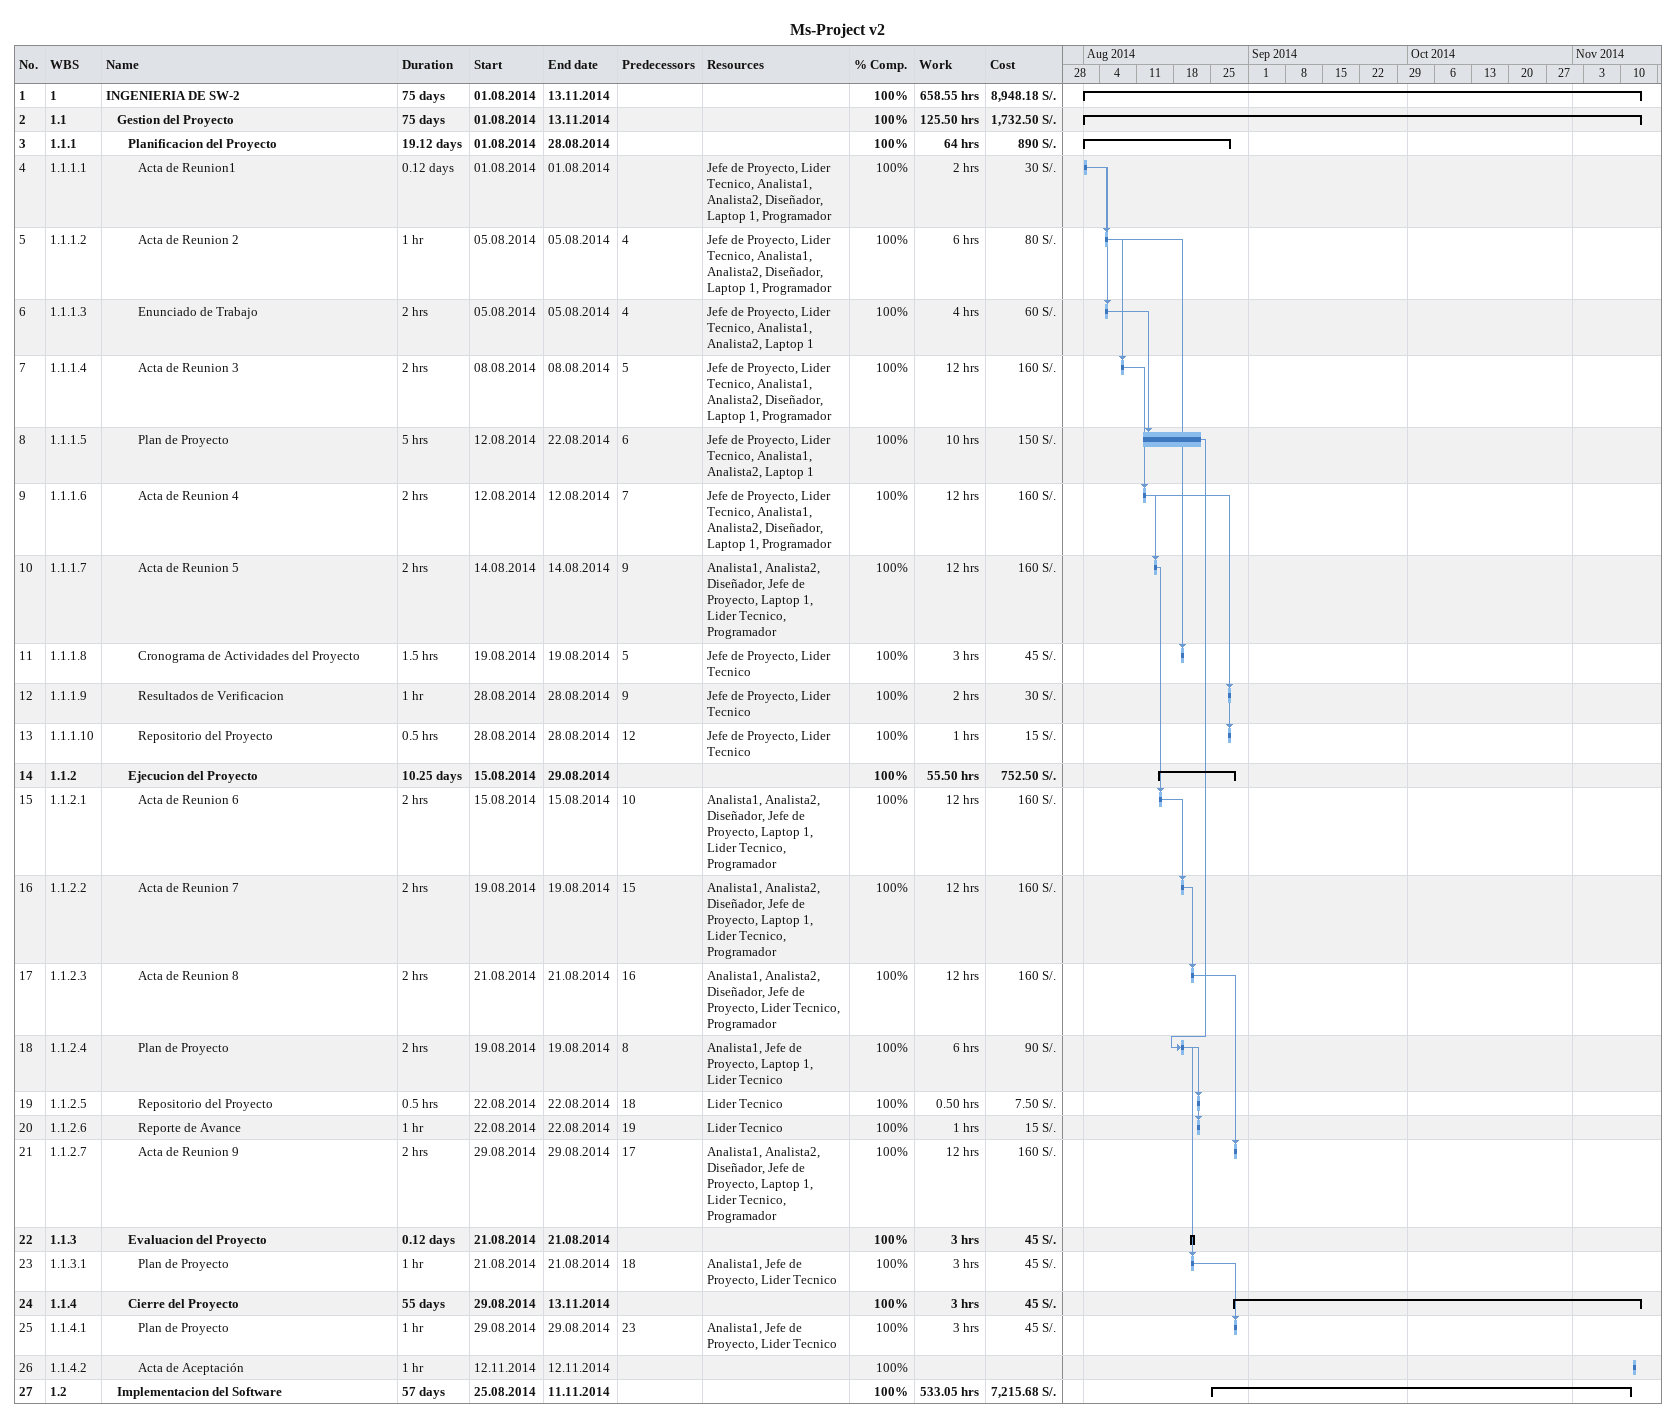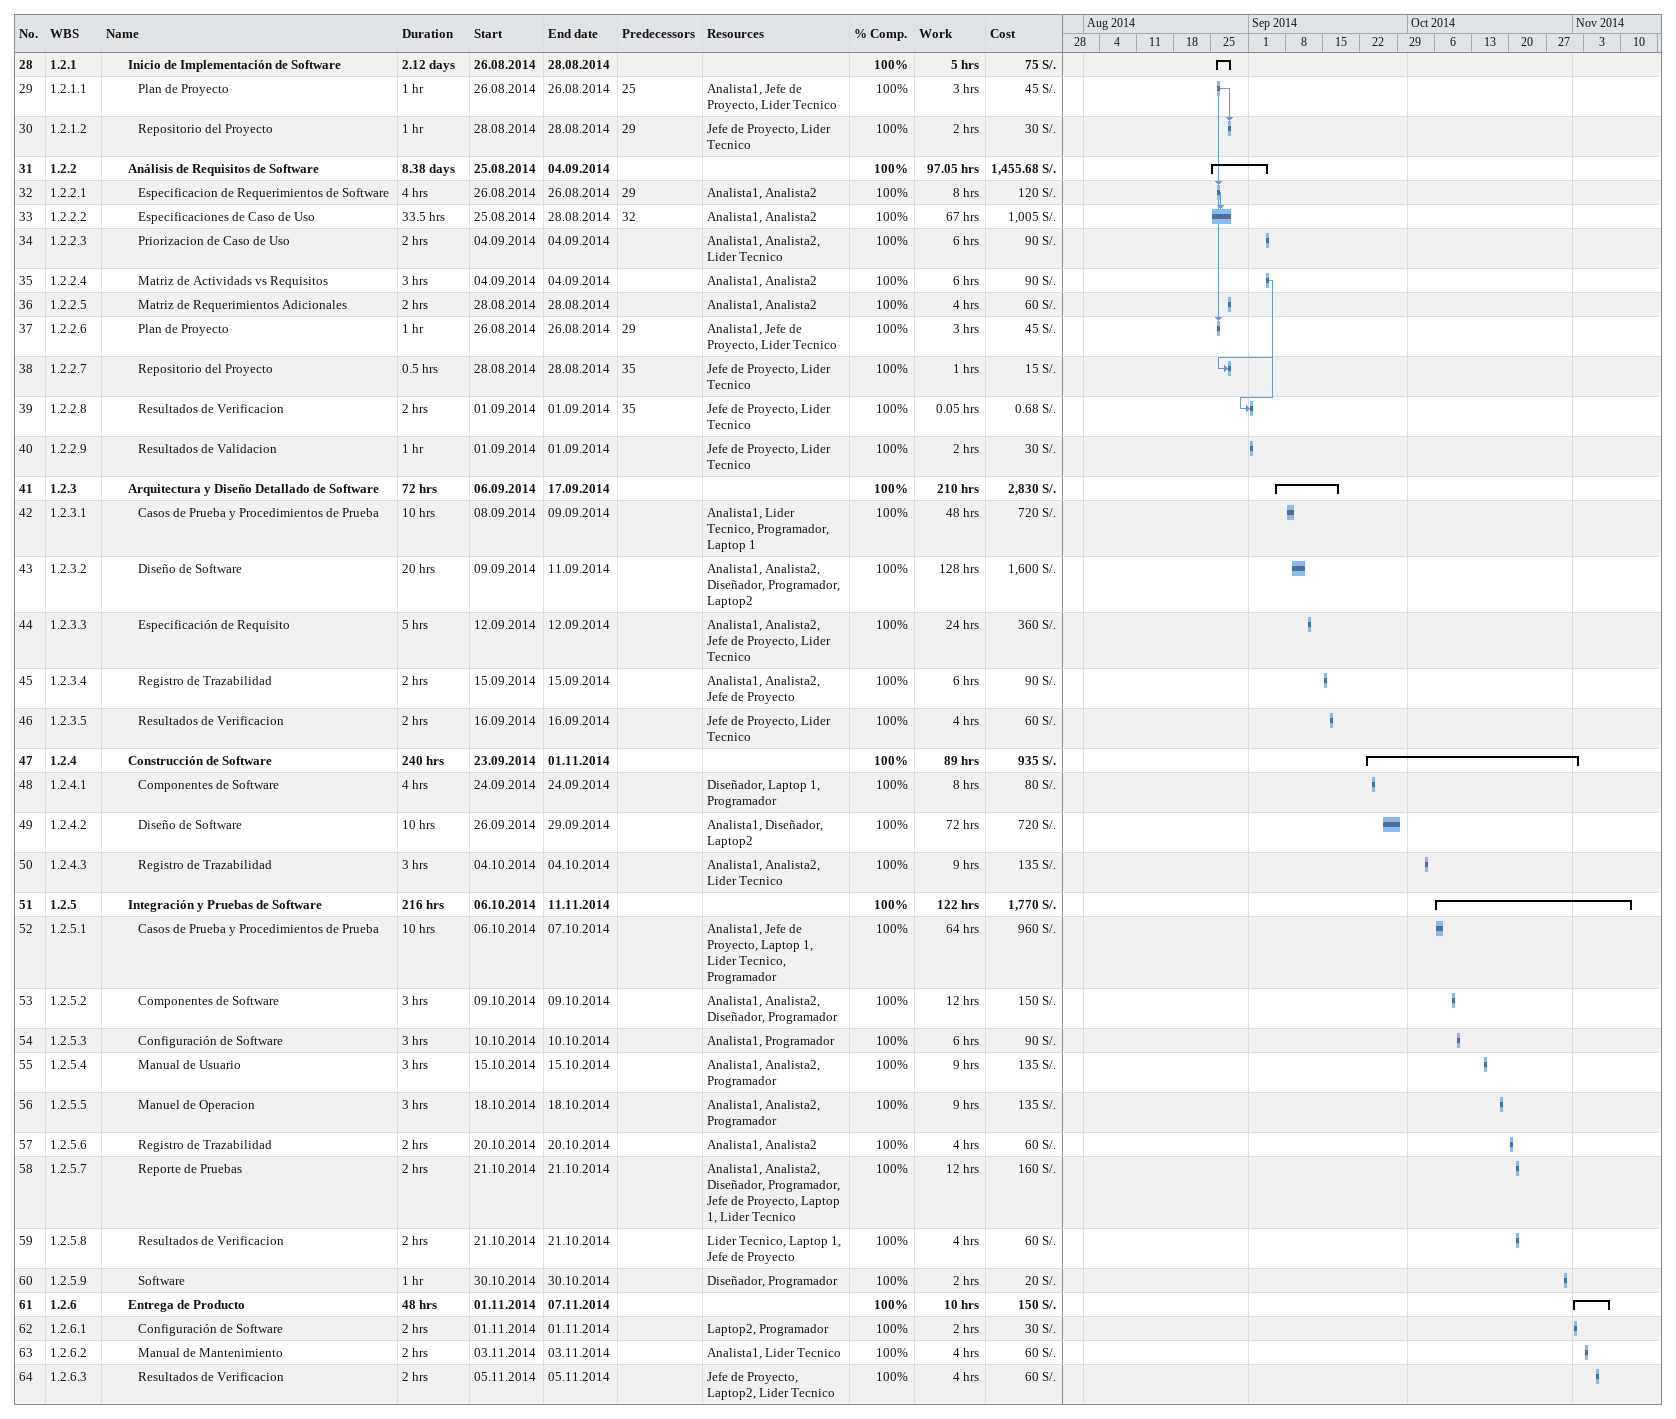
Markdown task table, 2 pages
Ms-Project v2

| ID | WBS | Task | Duration | Start | Finish | Predecessors | Resources | % complete | Work (h) | Cost (S/.) |
|---|---|---|---|---|---|---|---|---|---|---|
| 1 | 1 | **INGENIERIA DE SW-2** | 75d | 2014-08-01 | 2014-11-13 |  |  | 100 | 658.55 | 8948.18 |
| 2 | 1.1 | **Gestion del Proyecto** | 75d | 2014-08-01 | 2014-11-13 |  |  | 100 | 125.50 | 1732.50 |
| 3 | 1.1.1 | **Planificacion del Proyecto** | 19.12d | 2014-08-01 | 2014-08-28 |  |  | 100 | 64 | 890 |
| 4 | 1.1.1.1 | Acta de Reunion1 | 0.12d | 2014-08-01 | 2014-08-01 |  | Jefe de Proyecto, Lider Tecnico, Analista1, Analista2, Diseñador, Laptop 1, Programador | 100 | 2 | 30 |
| 5 | 1.1.1.2 | Acta de Reunion 2 | 1h | 2014-08-05 | 2014-08-05 | 4 | Jefe de Proyecto, Lider Tecnico, Analista1, Analista2, Diseñador, Laptop 1, Programador | 100 | 6 | 80 |
| 6 | 1.1.1.3 | Enunciado de Trabajo | 2h | 2014-08-05 | 2014-08-05 | 4 | Jefe de Proyecto, Lider Tecnico, Analista1, Analista2, Laptop 1 | 100 | 4 | 60 |
| 7 | 1.1.1.4 | Acta de Reunion 3 | 2h | 2014-08-08 | 2014-08-08 | 5 | Jefe de Proyecto, Lider Tecnico, Analista1, Analista2, Diseñador, Laptop 1, Programador | 100 | 12 | 160 |
| 8 | 1.1.1.5 | Plan de Proyecto | 5h | 2014-08-12 | 2014-08-22 | 6 | Jefe de Proyecto, Lider Tecnico, Analista1, Analista2, Laptop 1 | 100 | 10 | 150 |
| 9 | 1.1.1.6 | Acta de Reunion 4 | 2h | 2014-08-12 | 2014-08-12 | 7 | Jefe de Proyecto, Lider Tecnico, Analista1, Analista2, Diseñador, Laptop 1, Programador | 100 | 12 | 160 |
| 10 | 1.1.1.7 | Acta de Reunion 5 | 2h | 2014-08-14 | 2014-08-14 | 9 | Analista1, Analista2, Diseñador, Jefe de Proyecto, Laptop 1, Lider Tecnico, Programador | 100 | 12 | 160 |
| 11 | 1.1.1.8 | Cronograma de Actividades del Proyecto | 1.5h | 2014-08-19 | 2014-08-19 | 5 | Jefe de Proyecto, Lider Tecnico | 100 | 3 | 45 |
| 12 | 1.1.1.9 | Resultados de Verificacion | 1h | 2014-08-28 | 2014-08-28 | 9 | Jefe de Proyecto, Lider Tecnico | 100 | 2 | 30 |
| 13 | 1.1.1.10 | Repositorio del Proyecto | 0.5h | 2014-08-28 | 2014-08-28 | 12 | Jefe de Proyecto, Lider Tecnico | 100 | 1 | 15 |
| 14 | 1.1.2 | **Ejecucion del Proyecto** | 10.25d | 2014-08-15 | 2014-08-29 |  |  | 100 | 55.50 | 752.50 |
| 15 | 1.1.2.1 | Acta de Reunion 6 | 2h | 2014-08-15 | 2014-08-15 | 10 | Analista1, Analista2, Diseñador, Jefe de Proyecto, Laptop 1, Lider Tecnico, Programador | 100 | 12 | 160 |
| 16 | 1.1.2.2 | Acta de Reunion 7 | 2h | 2014-08-19 | 2014-08-19 | 15 | Analista1, Analista2, Diseñador, Jefe de Proyecto, Laptop 1, Lider Tecnico, Programador | 100 | 12 | 160 |
| 17 | 1.1.2.3 | Acta de Reunion 8 | 2h | 2014-08-21 | 2014-08-21 | 16 | Analista1, Analista2, Diseñador, Jefe de Proyecto, Lider Tecnico, Programador | 100 | 12 | 160 |
| 18 | 1.1.2.4 | Plan de Proyecto | 2h | 2014-08-19 | 2014-08-19 | 8 | Analista1, Jefe de Proyecto, Laptop 1, Lider Tecnico | 100 | 6 | 90 |
| 19 | 1.1.2.5 | Repositorio del Proyecto | 0.5h | 2014-08-22 | 2014-08-22 | 18 | Lider Tecnico | 100 | 0.50 | 7.50 |
| 20 | 1.1.2.6 | Reporte de Avance | 1h | 2014-08-22 | 2014-08-22 | 19 | Lider Tecnico | 100 | 1 | 15 |
| 21 | 1.1.2.7 | Acta de Reunion 9 | 2h | 2014-08-29 | 2014-08-29 | 17 | Analista1, Analista2, Diseñador, Jefe de Proyecto, Laptop 1, Lider Tecnico, Programador | 100 | 12 | 160 |
| 22 | 1.1.3 | **Evaluacion del Proyecto** | 0.12d | 2014-08-21 | 2014-08-21 |  |  | 100 | 3 | 45 |
| 23 | 1.1.3.1 | Plan de Proyecto | 1h | 2014-08-21 | 2014-08-21 | 18 | Analista1, Jefe de Proyecto, Lider Tecnico | 100 | 3 | 45 |
| 24 | 1.1.4 | **Cierre del Proyecto** | 55d | 2014-08-29 | 2014-11-13 |  |  | 100 | 3 | 45 |
| 25 | 1.1.4.1 | Plan de Proyecto | 1h | 2014-08-29 | 2014-08-29 | 23 | Analista1, Jefe de Proyecto, Lider Tecnico | 100 | 3 | 45 |
| 26 | 1.1.4.2 | Acta de Aceptación | 1h | 2014-11-12 | 2014-11-12 |  |  | 100 |  |  |
| 27 | 1.2 | **Implementacion del Software** | 57d | 2014-08-25 | 2014-11-11 |  |  | 100 | 533.05 | 7215.68 |
| 28 | 1.2.1 | **Inicio de Implementación de Software** | 2.12d | 2014-08-26 | 2014-08-28 |  |  | 100 | 5 | 75 |
| 29 | 1.2.1.1 | Plan de Proyecto | 1h | 2014-08-26 | 2014-08-26 | 25 | Analista1, Jefe de Proyecto, Lider Tecnico | 100 | 3 | 45 |
| 30 | 1.2.1.2 | Repositorio del Proyecto | 1h | 2014-08-28 | 2014-08-28 | 29 | Jefe de Proyecto, Lider Tecnico | 100 | 2 | 30 |
| 31 | 1.2.2 | **Análisis de Requisitos de Software** | 8.38d | 2014-08-25 | 2014-09-04 |  |  | 100 | 97.05 | 1455.68 |
| 32 | 1.2.2.1 | Especificacion de Requerimientos de Software | 4h | 2014-08-26 | 2014-08-26 | 29 | Analista1, Analista2 | 100 | 8 | 120 |
| 33 | 1.2.2.2 | Especificaciones de Caso de Uso | 33.5h | 2014-08-25 | 2014-08-28 | 32 | Analista1, Analista2 | 100 | 67 | 1005 |
| 34 | 1.2.2.3 | Priorizacion de Caso de Uso | 2h | 2014-09-04 | 2014-09-04 |  | Analista1, Analista2, Lider Tecnico | 100 | 6 | 90 |
| 35 | 1.2.2.4 | Matriz de Actividads vs Requisitos | 3h | 2014-09-04 | 2014-09-04 |  | Analista1, Analista2 | 100 | 6 | 90 |
| 36 | 1.2.2.5 | Matriz de Requerimientos Adicionales | 2h | 2014-08-28 | 2014-08-28 |  | Analista1, Analista2 | 100 | 4 | 60 |
| 37 | 1.2.2.6 | Plan de Proyecto | 1h | 2014-08-26 | 2014-08-26 | 29 | Analista1, Jefe de Proyecto, Lider Tecnico | 100 | 3 | 45 |
| 38 | 1.2.2.7 | Repositorio del Proyecto | 0.5h | 2014-08-28 | 2014-08-28 | 35 | Jefe de Proyecto, Lider Tecnico | 100 | 1 | 15 |
| 39 | 1.2.2.8 | Resultados de Verificacion | 2h | 2014-09-01 | 2014-09-01 | 35 | Jefe de Proyecto, Lider Tecnico | 100 | 0.05 | 0.68 |
| 40 | 1.2.2.9 | Resultados de Validacion | 1h | 2014-09-01 | 2014-09-01 |  | Jefe de Proyecto, Lider Tecnico | 100 | 2 | 30 |
| 41 | 1.2.3 | **Arquitectura y Diseño Detallado de Software** | 72h | 2014-09-06 | 2014-09-17 |  |  | 100 | 210 | 2830 |
| 42 | 1.2.3.1 | Casos de Prueba y Procedimientos de Prueba | 10h | 2014-09-08 | 2014-09-09 |  | Analista1, Lider Tecnico, Programador, Laptop 1 | 100 | 48 | 720 |
| 43 | 1.2.3.2 | Diseño de Software | 20h | 2014-09-09 | 2014-09-11 |  | Analista1, Analista2, Diseñador, Programador, Laptop2 | 100 | 128 | 1600 |
| 44 | 1.2.3.3 | Especificación de Requisito | 5h | 2014-09-12 | 2014-09-12 |  | Analista1, Analista2, Jefe de Proyecto, Lider Tecnico | 100 | 24 | 360 |
| 45 | 1.2.3.4 | Registro de Trazabilidad | 2h | 2014-09-15 | 2014-09-15 |  | Analista1, Analista2, Jefe de Proyecto | 100 | 6 | 90 |
| 46 | 1.2.3.5 | Resultados de Verificacion | 2h | 2014-09-16 | 2014-09-16 |  | Jefe de Proyecto, Lider Tecnico | 100 | 4 | 60 |
| 47 | 1.2.4 | **Construcción de Software** | 240h | 2014-09-23 | 2014-11-01 |  |  | 100 | 89 | 935 |
| 48 | 1.2.4.1 | Componentes de Software | 4h | 2014-09-24 | 2014-09-24 |  | Diseñador, Laptop 1, Programador | 100 | 8 | 80 |
| 49 | 1.2.4.2 | Diseño de Software | 10h | 2014-09-26 | 2014-09-29 |  | Analista1, Diseñador, Laptop2 | 100 | 72 | 720 |
| 50 | 1.2.4.3 | Registro de Trazabilidad | 3h | 2014-10-04 | 2014-10-04 |  | Analista1, Analista2, Lider Tecnico | 100 | 9 | 135 |
| 51 | 1.2.5 | **Integración y Pruebas de Software** | 216h | 2014-10-06 | 2014-11-11 |  |  | 100 | 122 | 1770 |
| 52 | 1.2.5.1 | Casos de Prueba y Procedimientos de Prueba | 10h | 2014-10-06 | 2014-10-07 |  | Analista1, Jefe de Proyecto, Laptop 1, Lider Tecnico, Programador | 100 | 64 | 960 |
| 53 | 1.2.5.2 | Componentes de Software | 3h | 2014-10-09 | 2014-10-09 |  | Analista1, Analista2, Diseñador, Programador | 100 | 12 | 150 |
| 54 | 1.2.5.3 | Configuración de Software | 3h | 2014-10-10 | 2014-10-10 |  | Analista1, Programador | 100 | 6 | 90 |
| 55 | 1.2.5.4 | Manual de Usuario | 3h | 2014-10-15 | 2014-10-15 |  | Analista1, Analista2, Programador | 100 | 9 | 135 |
| 56 | 1.2.5.5 | Manuel de Operacion | 3h | 2014-10-18 | 2014-10-18 |  | Analista1, Analista2, Programador | 100 | 9 | 135 |
| 57 | 1.2.5.6 | Registro de Trazabilidad | 2h | 2014-10-20 | 2014-10-20 |  | Analista1, Analista2 | 100 | 4 | 60 |
| 58 | 1.2.5.7 | Reporte de Pruebas | 2h | 2014-10-21 | 2014-10-21 |  | Analista1, Analista2, Diseñador, Programador, Jefe de Proyecto, Laptop 1, Lider Tecnico | 100 | 12 | 160 |
| 59 | 1.2.5.8 | Resultados de Verificacion | 2h | 2014-10-21 | 2014-10-21 |  | Lider Tecnico, Laptop 1, Jefe de Proyecto | 100 | 4 | 60 |
| 60 | 1.2.5.9 | Software | 1h | 2014-10-30 | 2014-10-30 |  | Diseñador, Programador | 100 | 2 | 20 |
| 61 | 1.2.6 | **Entrega de Producto** | 48h | 2014-11-01 | 2014-11-07 |  |  | 100 | 10 | 150 |
| 62 | 1.2.6.1 | Configuración de Software | 2h | 2014-11-01 | 2014-11-01 |  | Laptop2, Programador | 100 | 2 | 30 |
| 63 | 1.2.6.2 | Manual de Mantenimiento | 2h | 2014-11-03 | 2014-11-03 |  | Analista1, Lider Tecnico | 100 | 4 | 60 |
| 64 | 1.2.6.3 | Resultados de Verificacion | 2h | 2014-11-05 | 2014-11-05 |  | Jefe de Proyecto, Laptop2, Lider Tecnico | 100 | 4 | 60 |
